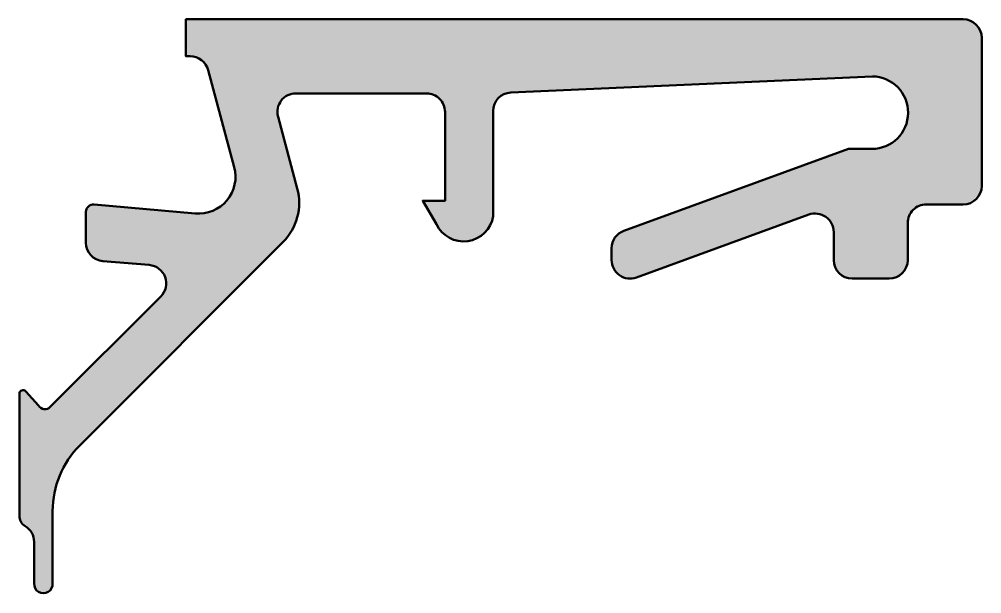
# Model space of a CAD drawing. Extents: x -4 to 22, y -15.5 to 0.
import ezdxf

# ---------------------------------------------------------------- set-up
doc = ezdxf.new("R2010")
doc.units = 0
doc.layers.add('0S-Alu contour', color=7, linetype='Continuous', lineweight=50)
doc.layers.add('0S-Alu hatch', color=252, linetype='Continuous', lineweight=25)

# ---------------------------------------------------------------- blocks, each defined once
blk = doc.blocks.new('184020__2B505A2E_E789_4278_8321_ABA1562B7EFF_')
at = {"layer": '0S-Alu hatch'}
h = blk.add_hatch(color=256, dxfattribs=at)
edge = h.paths.add_edge_path()
edge.add_ellipse((21.49995409069545, -0.5000001328771475), major_axis=(-0.5000001329373994, 0), ratio=1, start_angle=180.0000220663741, end_angle=269.99911050252103, ccw=False)
edge.add_line((21.99995422363281, -0.4999999403116553), (21.99995422363281, -4.499999523162843))
edge.add_ellipse((21.49991674856723, -4.499962048727288), major_axis=(-0.5000374764698103, 0), ratio=1, start_angle=90.00516820303892, end_angle=179.9957060678603, ccw=False)
edge.add_line((21.49996185302734, -4.99999952316284), (20.49996185302735, -4.999999523162842))
edge.add_arc((20.49993878964504, -5.499976459780538), 0.4999769371496397, 89.99735700915417, 180.0026429908801)
edge.add_line((19.99996185302734, -5.499999523163145), (19.99996185302734, -6.499999523162841))
edge.add_ellipse((19.49990578815204, -6.499943458287539), major_axis=(-0.5000560680182202, 0), ratio=1, start_angle=90.0064238411369, end_angle=179.9935761588563, ccw=False)
edge.add_line((19.49996185302734, -6.999999523162841), (18.49996185302734, -6.999999523162841))
edge.add_ellipse((18.50000132309158, -6.499960053098601), major_axis=(-0.5000394716220031, 0), ratio=1, start_angle=0.004522579230297197, end_angle=89.9954774208262, ccw=False)
edge.add_line((17.99996185302734, -6.499999523163335), (17.99996185302734, -5.743767824743915))
edge.add_arc((17.49996185302735, -5.743767824743915), 0.4999999999999965, 0, 110.0115239396808)
edge.add_line((17.32885728431142, -5.273955919227959), (12.67108168053232, -6.970308601020658))
edge.add_ellipse((12.4999771118164, -6.500496695504694), major_axis=(-0.5000000000000006, 0), ratio=1, start_angle=0, end_angle=110.01152393967959, ccw=False)
edge.add_line((11.9999771118164, -6.500496695504694), (11.99997711181641, -6.181467651921131))
edge.add_ellipse((12.4999771118164, -6.181467651921118), major_axis=(-0.4999999999999894, 0), ratio=1, start_angle=290.01220355347255, end_angle=360, ccw=False)
edge.add_line((12.32886697043939, -5.711657775994771), (18.40132281076115, -3.499999761581423))
edge.add_line((18.40132281076115, -3.499999761581423), (19.0301399230957, -3.499999761581419))
edge.add_arc((19.03126378058551, -2.521265255190575), 0.9787351516400061, 269.9342086518678, 449.1603313852187)
edge.add_line((19.04560661315918, -1.542635202407835), (9.277955055236811, -1.978999853134156))
edge.add_arc((9.299314195763548, -2.477876869886781), 0.4993340472349545, 92.45158951105842, 180.0140652397393)
edge.add_line((8.799980163574219, -2.477999448776073), (8.799980163574212, -5.312194347381592))
edge.add_ellipse((8.00090319614819, -5.188241559939355), major_axis=(-0.8086335964981092, 0), ratio=1, start_angle=25.09644677998932, end_angle=171.1825551734597, ccw=False)
edge.add_line((7.268608570098877, -5.531218051910402), (6.899978637695314, -4.899993896484376))
edge.add_line((6.899978637695314, -4.899993896484376), (7.499984741210939, -4.899993419647219))
edge.add_line((7.499984741210939, -4.899993419647219), (7.499984741210938, -2.499999761581421))
edge.add_arc((6.999998345124174, -2.499986276899283), 0.4999863962686057, 359.9984547272485, 450.0014496500416)
edge.add_line((6.999985694885252, -1.99999988079071), (3.472488403320312, -2))
edge.add_arc((3.472513363562773, -2.500016988129637), 0.5000169887526298, 90.00286013591818, 194.999304964613)
edge.add_line((2.989532470703124, -2.629425048828125), (3.5091552734375, -4.568679809570314))
edge.add_ellipse((2.060265092422592, -4.956903243554987), major_axis=(-1.500000063778753, 0), ratio=1, start_angle=134.9992078296319, end_angle=194.9997963382539, ccw=False)
edge.add_line((3.12091064453125, -6.017578124999996), (-2.367773056481993, -11.50626182601324))
edge.add_arc((-0.6000061035156464, -13.2740287789796), 2.499999999999978, 134.9999999999998, 180)
edge.add_line((-3.100006103515625, -13.2740287789796), (-3.100006103515624, -15.23031616210937))
edge.add_ellipse((-3.349998474121094, -15.24584898042172), major_axis=(-0.2504744573917007, 0), ratio=1, start_angle=-3.5553978342937853, end_angle=183.5553978342943, ccw=False)
edge.add_line((-3.599990844726564, -15.23031616210937), (-3.59999059061859, -14.111216525079))
edge.add_arc((-4.099990590618633, -14.1112164115467), 0.5000000000000555, 359.9999869957072, 419.3429707878514)
edge.add_ellipse((-3.683735783452419, -13.40896420913981), major_axis=(-0.3163493249058447, 0), ratio=1, start_angle=-1.3290766186235032, end_angle=59.342970787842205, ccw=False)
edge.add_line((-4.000000000000001, -13.40162658691405), (-4, -10.11160193073825))
edge.add_ellipse((-3.899999999999998, -10.11160193073825), major_axis=(-0.100000000000001, 0), ratio=1, start_angle=222.1440459660083, end_angle=360, ccw=False)
edge.add_line((-3.825853976675569, -10.0445022494784), (-3.481292486190776, -10.42524719238283))
edge.add_arc((-3.308065351550847, -10.32518575979805), 0.2000498199611265, 210.0120793066861, 314.9868505945911)
edge.add_line((-3.166641235351562, -10.4666748046875), (-0.1784737706184387, -7.484163284301755))
edge.add_arc((-0.5320211618931951, -7.130615319408283), 0.4999919212922357, 314.999953519803, 445.0013822349449)
edge.add_line((-0.4884560108184805, -6.632524967193608), (-1.743575930595395, -6.529022216796877))
edge.add_ellipse((-1.700000365970283, -6.030928096721821), major_axis=(-0.4999965822740614, 0), ratio=1, start_angle=0.00016830172029358437, end_angle=85.0002310809005, ccw=False)
edge.add_line((-2.199996948242187, -6.030929565421359), (-2.199996948242187, -5.201645587302607))
edge.add_ellipse((-1.999996948242188, -5.201645587302607), major_axis=(-0.1999999999999993, 0), ratio=1, start_angle=264.9466242948758, end_angle=360, ccw=False)
edge.add_line((-1.982380199914265, -5.002422972676781), (0.7532257437706007, -5.244325637817381))
edge.add_arc((0.8403832473466634, -4.248128392051541), 1.000002691446906, 264.9999122183182, 375.0001729510549)
edge.add_line((1.806310892105102, -3.989305734634401), (1.09930419921875, -1.37060546875))
edge.add_arc((0.6163470368477342, -1.499987271371529), 0.4999872713730423, 14.99710225104466, 89.99985907700406)
edge.add_line((0.6163482666015626, -1), (0.5000152587890625, -1))
edge.add_line((0.5000152587890625, -1), (0.5000152587890625, 0))
edge.add_line((0.5000152587890625, 0), (21.49996185302736, -1.9e-15))
at = {"layer": '0S-Alu contour', "color": 7}
for points in [[(0.6163482666015626, -1), (0.5000152587890625, -1), (0.5000152587890625, 0), (21.49996185302736, -1.9e-15)], [(21.99995422363281, -0.4999999403116553), (21.99995422363281, -4.499999523162843)], [(1.806310892105102, -3.989305734634401), (1.09930419921875, -1.37060546875)], [(19.04560661315918, -1.542635202407835), (9.277955055236811, -1.978999853134156)], [(6.999985694885252, -1.99999988079071), (3.472488403320312, -2)], [(7.268608570098877, -5.531218051910402), (6.899978637695314, -4.899993896484376), (7.499984741210939, -4.899993419647219), (7.499984741210938, -2.499999761581421)], [(8.799980163574219, -2.477999448776073), (8.799980163574212, -5.312194347381592)], [(2.989532470703124, -2.629425048828125), (3.5091552734375, -4.568679809570314)], [(12.32886697043939, -5.711657775994771), (18.40132281076115, -3.499999761581423), (19.0301399230957, -3.499999761581419)], [(-1.982380199914265, -5.002422972676781), (0.7532257437706007, -5.244325637817381)], [(21.49996185302734, -4.99999952316284), (20.49996185302735, -4.999999523162842)], [(-2.199996948242187, -6.030929565421359), (-2.199996948242187, -5.201645587302607)], [(17.32885728431142, -5.273955919227959), (12.67108168053232, -6.970308601020658)], [(19.99996185302734, -5.499999523163145), (19.99996185302734, -6.499999523162841)], [(17.99996185302734, -6.499999523163335), (17.99996185302734, -5.743767824743915)], [(3.12091064453125, -6.017578124999996), (-2.367773056481993, -11.50626182601324)], [(11.9999771118164, -6.500496695504694), (11.99997711181641, -6.181467651921131)], [(-0.4884560108184805, -6.632524967193608), (-1.743575930595395, -6.529022216796877)], [(19.49996185302734, -6.999999523162841), (18.49996185302734, -6.999999523162841)], [(-3.166641235351562, -10.4666748046875), (-0.1784737706184387, -7.484163284301755)], [(-4.000000000000001, -13.40162658691405), (-4, -10.11160193073825)], [(-3.825853976675569, -10.0445022494784), (-3.481292486190776, -10.42524719238283)], [(-3.100006103515625, -13.2740287789796), (-3.100006103515624, -15.23031616210937)], [(-3.599990844726564, -15.23031616210937), (-3.59999059061859, -14.111216525079)]]:
    blk.add_lwpolyline(points, dxfattribs=at)
at = {"layer": '0S-Alu contour', "color": 7, "extrusion": (0, 0, -1)}
for centre, radius, start, end in [((-21.49995409069545, -0.5000001328771475), 0.5000001329373994, 90.00088949747897, 179.9999779336259), ((-2.060265092422592, -4.956903243554987), 1.500000063778753, 165.0002036617461, 225.0007921703681), ((-21.49991674856723, -4.499962048727288), 0.5000374764698103, 180.0042939321398, 269.9948317969611), ((1.999996948242188, -5.201645587302607), 0.1999999999999993, 0, 95.05337570512422), ((-8.00090319614819, -5.188241559939355), 0.8086335964981094, 188.8174448265404, 334.9035532200108), ((-12.4999771118164, -6.181467651921118), 0.4999999999999894, 0, 69.98779644652744), ((1.700000365970283, -6.030928096721821), 0.4999965822740614, 274.9997689190995, 359.9998316982797), ((-12.4999771118164, -6.500496695504694), 0.5000000000000006, 249.9884760603204, 0), ((-18.50000132309158, -6.499960053098601), 0.5000394716220031, 270.0045225791738, 359.9954774207697), ((-19.49990578815204, -6.499943458287539), 0.5000560680182202, 180.0064238411438, 269.9935761588631), ((3.899999999999998, -10.11160193073825), 0.100000000000001, 0, 137.8559540339917), ((3.683735783452419, -13.40896420913981), 0.3163493249058447, 300.6570292121578, 1.329076618623438), ((3.349998474121094, -15.24584898042172), 0.2504744573917007, 176.4446021657057, 3.555397834293892)]:
    blk.add_arc(centre, radius, start, end, dxfattribs=at)
at = {"layer": '0S-Alu contour', "color": 7}
for centre, radius, start, end in [((0.6163470368477342, -1.499987271371529), 0.4999872713730423, 14.99710225104466, 89.99985907700406), ((19.03126378058551, -2.521265255190575), 0.9787351516400061, 269.9342086518678, 89.16033138521868), ((3.472513363562773, -2.500016988129637), 0.5000169887526298, 90.00286013591818, 194.999304964613), ((6.999998345124174, -2.499986276899283), 0.4999863962686057, 359.9984547272485, 90.0014496500416), ((9.299314195763548, -2.477876869886781), 0.4993340472349545, 92.45158951105842, 180.0140652397393), ((0.8403832473466634, -4.248128392051541), 1.000002691446906, 264.9999122183182, 15.00017295105495), ((20.49993878964504, -5.499976459780538), 0.4999769371496397, 89.99735700915417, 180.0026429908801), ((17.49996185302735, -5.743767824743915), 0.4999999999999965, 0, 110.0115239396808), ((-0.5320211618931951, -7.130615319408283), 0.4999919212922357, 314.999953519803, 85.0013822349449), ((-3.308065351550847, -10.32518575979805), 0.2000498199611265, 210.0120793066861, 314.9868505945911), ((-0.6000061035156464, -13.2740287789796), 2.499999999999978, 134.9999999999998, 180), ((-4.099990590618633, -14.1112164115467), 0.5000000000000555, 359.9999869957072, 59.34297078785149)]:
    blk.add_arc(centre, radius, start, end, dxfattribs=at)
blk = doc.blocks.new('184020__237797F2_03B0_4F2C_91B0_9950DA196135_')
at = {"layer": '0S-Alu contour', "color": 7}
blk.add_blockref('184020__2B505A2E_E789_4278_8321_ABA1562B7EFF_', (0, 0), dxfattribs=at)

msp = doc.modelspace()

# ---------------------------------------------------------------- block references
at = {"layer": '0S-Alu contour', "color": 7}
msp.add_blockref('184020__237797F2_03B0_4F2C_91B0_9950DA196135_', (0, 0), dxfattribs=at)

doc.saveas('drawing.dxf')
